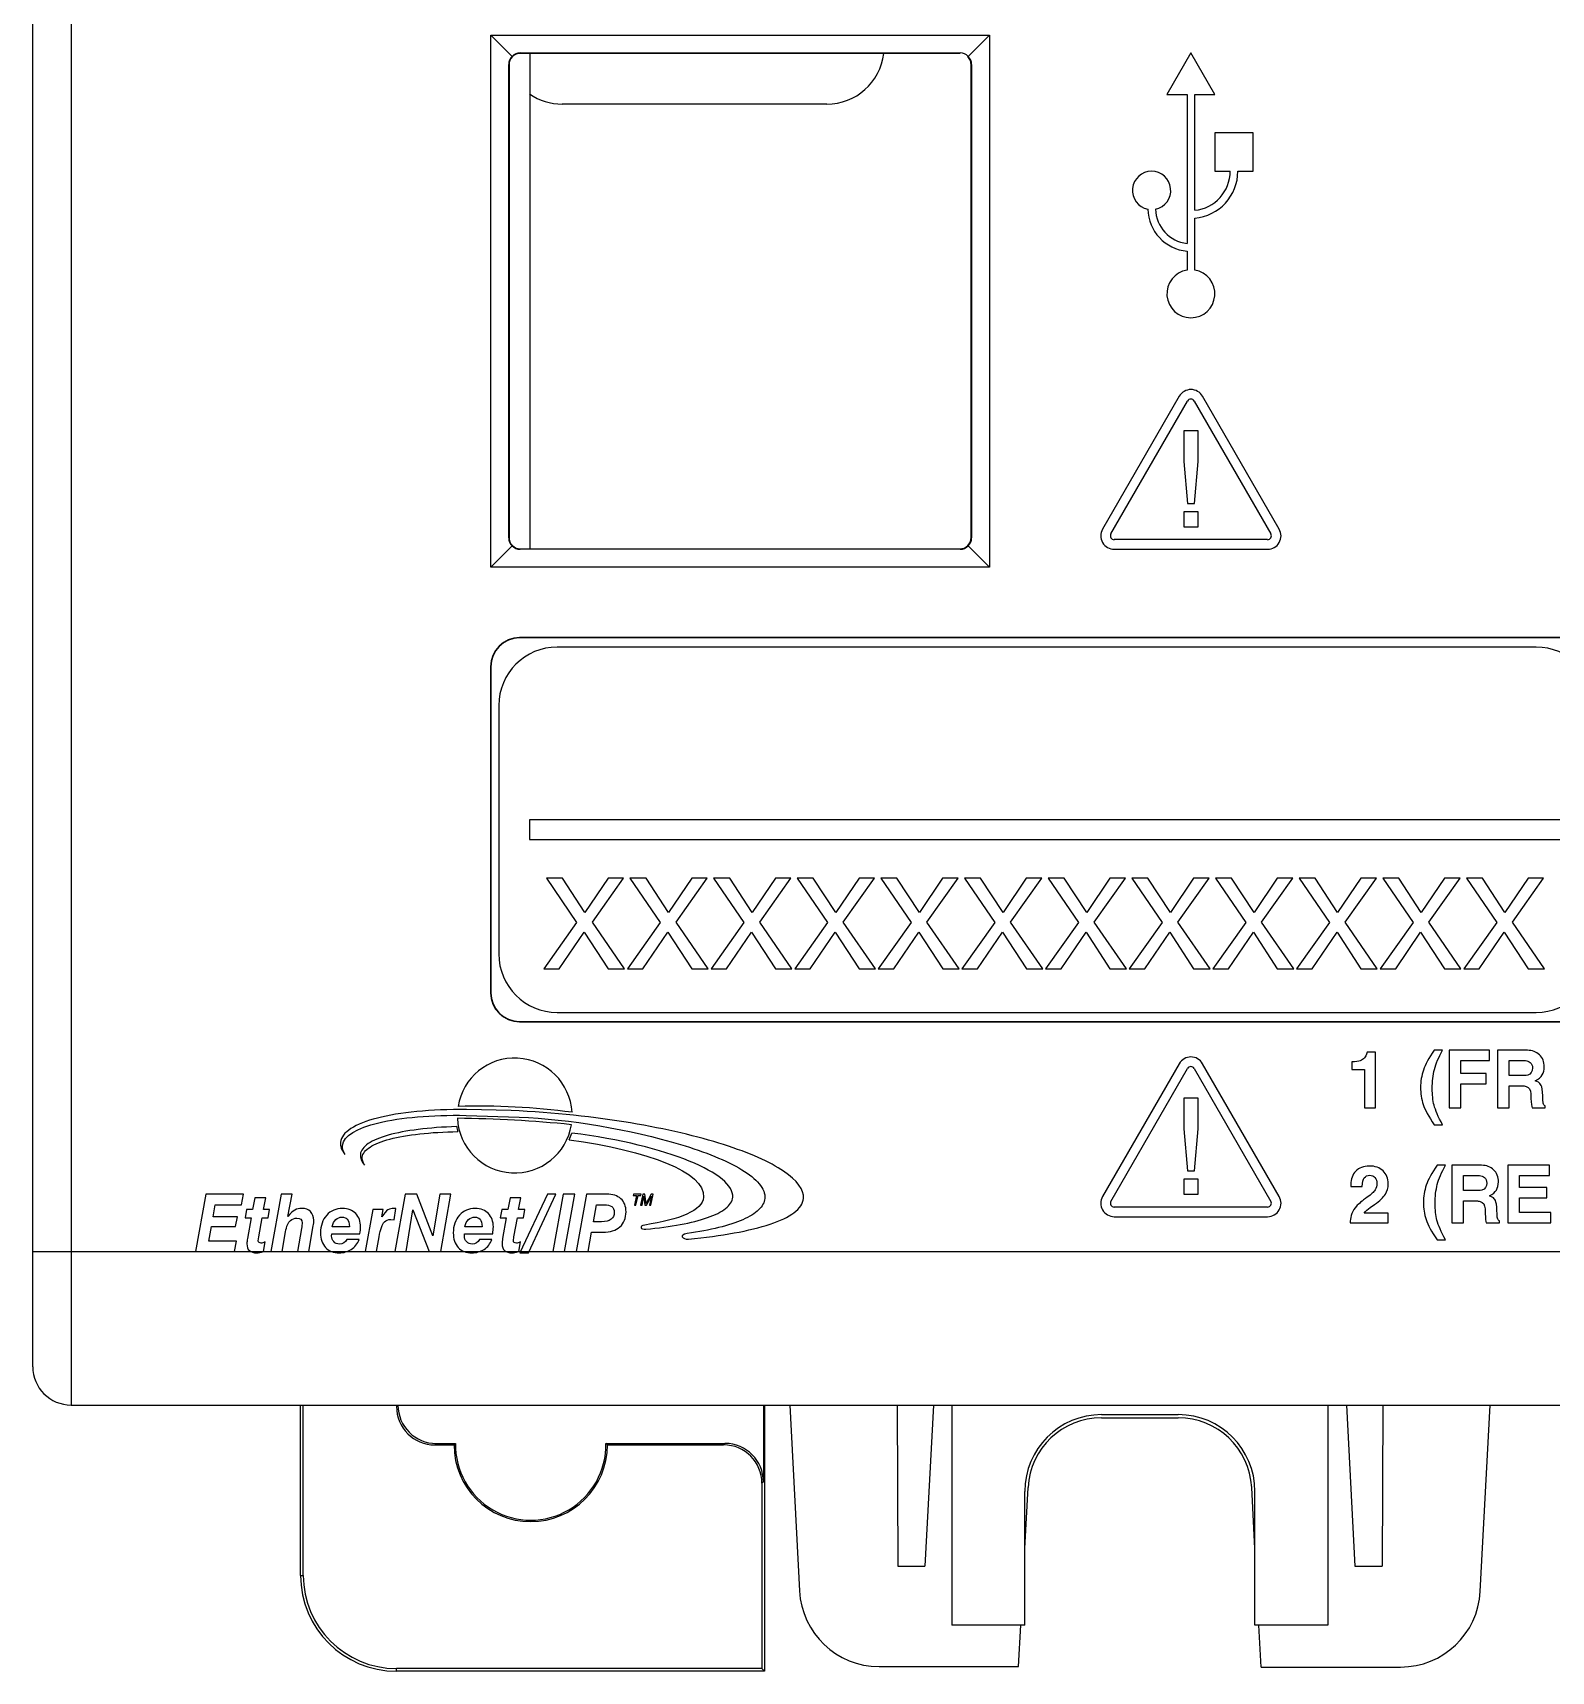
# Model space of a CAD drawing. Header units: inches. Extents: x -38 to 199, y -310 to 64.
# Drawn here: x 153.4 to 154.959, y 55.017 to 56.699 of the extents above; entities that cross this region are included whole.
import ezdxf

# ---------------------------------------------------------------- set-up
doc = ezdxf.new("R2010")
doc.units = ezdxf.units.IN
doc.header["$MEASUREMENT"] = 0
doc.layers.add('PLC', color=7, linetype='Continuous')

msp = doc.modelspace()

# ---------------------------------------------------------------- linework, layer by layer
at = {"layer": 'PLC', "linetype": 'Continuous'}
for p, q in [((153.40042, 55.32967), (153.40042, 59.8966)), ((153.43979, 57.54818), (153.43979, 55.2903)), ((153.87073, 56.15046), (153.87073, 56.69644)), ((153.89254, 56.67464), (153.87073, 56.69644)), ((153.87073, 56.69644), (154.38255, 56.69644)), ((154.38255, 56.69644), (154.36074, 56.67464)), ((154.38255, 56.69644), (154.38255, 56.15046)), ((153.90083, 56.67816), (153.90123, 56.67776)), ((153.90083, 56.67816), (154.35245, 56.67816)), ((154.35205, 56.67776), (153.90123, 56.67776)), ((153.91075, 56.67776), (153.91075, 56.16914)), ((154.35245, 56.67816), (154.35205, 56.67776)), ((154.5894, 56.67816), (154.56479, 56.63554)), ((154.614, 56.63554), (154.5894, 56.67816)), ((153.88902, 56.18055), (153.88902, 56.66635)), ((153.88902, 56.66635), (153.88942, 56.66595)), ((153.88942, 56.66595), (153.88942, 56.18095)), ((154.36426, 56.66635), (154.36386, 56.66595)), ((154.36386, 56.18095), (154.36386, 56.66595)), ((154.36426, 56.66635), (154.36426, 56.18055)), ((154.56479, 56.63554), (154.58546, 56.63554)), ((154.58546, 56.63554), (154.58546, 56.48265)), ((154.59333, 56.51664), (154.59333, 56.63554)), ((154.59333, 56.63554), (154.614, 56.63554)), ((154.21558, 56.6257), (153.94392, 56.6257)), ((154.614, 56.59617), (154.614, 56.5568)), ((154.65337, 56.59617), (154.614, 56.59617)), ((154.65337, 56.5568), (154.65337, 56.59617)), ((154.614, 56.5568), (154.62975, 56.5568)), ((154.63762, 56.5568), (154.65337, 56.5568)), ((154.59333, 56.45526), (154.59333, 56.50873)), ((154.58546, 56.47474), (154.58546, 56.45526)), ((154.57746, 56.3258), (154.49872, 56.18941)), ((154.68007, 56.18941), (154.60133, 56.3258)), ((154.50725, 56.18449), (154.58599, 56.32088)), ((154.59281, 56.32088), (154.67155, 56.18449)), ((154.58221, 56.29023), (154.58221, 56.25896)), ((154.59677, 56.29023), (154.58221, 56.29023)), ((154.59677, 56.25896), (154.59677, 56.29023)), ((154.58221, 56.25896), (154.58595, 56.21586)), ((154.59303, 56.21586), (154.59677, 56.25896)), ((154.58221, 56.20724), (154.58221, 56.19181)), ((154.59677, 56.20724), (154.58221, 56.20724)), ((154.58595, 56.21586), (154.59303, 56.21586)), ((154.59677, 56.19181), (154.59677, 56.20724)), ((154.58221, 56.19181), (154.59677, 56.19181)), ((153.88902, 56.18055), (153.88942, 56.18095)), ((154.36426, 56.18055), (154.36386, 56.18095)), ((154.66814, 56.17859), (154.51066, 56.17859)), ((153.89254, 56.17227), (153.87073, 56.15046)), ((153.90083, 56.16875), (153.90123, 56.16914)), ((154.35245, 56.16875), (153.90083, 56.16875)), ((153.90123, 56.16914), (154.35205, 56.16914)), ((154.35245, 56.16875), (154.35205, 56.16914)), ((154.38255, 56.15046), (154.36074, 56.17227)), ((154.51066, 56.16875), (154.66814, 56.16875)), ((154.38255, 56.15046), (153.87073, 56.15046)), ((154.98294, 56.07805), (153.90026, 56.07805)), ((154.98294, 56.0777), (153.90026, 56.0777)), ((154.94386, 56.06835), (153.93886, 56.06835)), ((153.87039, 56.04818), (153.87039, 55.71353)), ((153.87073, 56.04818), (153.87073, 55.71353)), ((153.87886, 56.00835), (153.87886, 55.75335)), ((153.91036, 55.89085), (153.91036, 55.87085)), ((154.97236, 55.89085), (153.91036, 55.89085)), ((153.91036, 55.87085), (154.97236, 55.87085)), ((153.92769, 55.83104), (153.95881, 55.78545)), ((153.94417, 55.83104), (153.92769, 55.83104)), ((153.96727, 55.79574), (153.94417, 55.83104)), ((153.99108, 55.83104), (153.96727, 55.79574)), ((153.97498, 55.78596), (154.00705, 55.83104)), ((154.00705, 55.83104), (153.99108, 55.83104)), ((154.01355, 55.83104), (154.04468, 55.78545)), ((154.03003, 55.83104), (154.01355, 55.83104)), ((154.05314, 55.79574), (154.03003, 55.83104)), ((154.07694, 55.83104), (154.05314, 55.79574)), ((154.06084, 55.78596), (154.09292, 55.83104)), ((154.09292, 55.83104), (154.07694, 55.83104)), ((154.09942, 55.83104), (154.13055, 55.78545)), ((154.1159, 55.83104), (154.09942, 55.83104)), ((154.13901, 55.79574), (154.1159, 55.83104)), ((154.16281, 55.83104), (154.13901, 55.79574)), ((154.14671, 55.78596), (154.17878, 55.83104)), ((154.17878, 55.83104), (154.16281, 55.83104)), ((154.18529, 55.83104), (154.21641, 55.78545)), ((154.20176, 55.83104), (154.18529, 55.83104)), ((154.22487, 55.79574), (154.20176, 55.83104)), ((154.24867, 55.83104), (154.22487, 55.79574)), ((154.23257, 55.78596), (154.26465, 55.83104)), ((154.26465, 55.83104), (154.24867, 55.83104)), ((154.27115, 55.83104), (154.30228, 55.78545)), ((154.28763, 55.83104), (154.27115, 55.83104)), ((154.31074, 55.79574), (154.28763, 55.83104)), ((154.33454, 55.83104), (154.31074, 55.79574)), ((154.31844, 55.78596), (154.35051, 55.83104)), ((154.35051, 55.83104), (154.33454, 55.83104)), ((154.35702, 55.83104), (154.38814, 55.78545)), ((154.37349, 55.83104), (154.35702, 55.83104)), ((154.3966, 55.79574), (154.37349, 55.83104)), ((154.42041, 55.83104), (154.3966, 55.79574)), ((154.40431, 55.78596), (154.43638, 55.83104)), ((154.43638, 55.83104), (154.42041, 55.83104)), ((154.44288, 55.83104), (154.47401, 55.78545)), ((154.45936, 55.83104), (154.44288, 55.83104)), ((154.48247, 55.79574), (154.45936, 55.83104)), ((154.50627, 55.83104), (154.48247, 55.79574)), ((154.49017, 55.78596), (154.52224, 55.83104)), ((154.52224, 55.83104), (154.50627, 55.83104)), ((154.52875, 55.83104), (154.55987, 55.78545)), ((154.54523, 55.83104), (154.52875, 55.83104)), ((154.56833, 55.79574), (154.54523, 55.83104)), ((154.59214, 55.83104), (154.56833, 55.79574)), ((154.57604, 55.78596), (154.60811, 55.83104)), ((154.60811, 55.83104), (154.59214, 55.83104)), ((154.61461, 55.83104), (154.64574, 55.78545)), ((154.63109, 55.83104), (154.61461, 55.83104)), ((154.6542, 55.79574), (154.63109, 55.83104)), ((154.678, 55.83104), (154.6542, 55.79574)), ((154.6619, 55.78596), (154.69398, 55.83104)), ((154.69398, 55.83104), (154.678, 55.83104)), ((154.70048, 55.83104), (154.7316, 55.78545)), ((154.71696, 55.83104), (154.70048, 55.83104)), ((154.74007, 55.79574), (154.71696, 55.83104)), ((154.76387, 55.83104), (154.74007, 55.79574)), ((154.74777, 55.78596), (154.77984, 55.83104)), ((154.77984, 55.83104), (154.76387, 55.83104)), ((154.78634, 55.83104), (154.81747, 55.78545)), ((154.80282, 55.83104), (154.78634, 55.83104)), ((154.82593, 55.79574), (154.80282, 55.83104)), ((154.84973, 55.83104), (154.82593, 55.79574)), ((154.83363, 55.78596), (154.86571, 55.83104)), ((154.86571, 55.83104), (154.84973, 55.83104)), ((154.87221, 55.83104), (154.90334, 55.78545)), ((154.88869, 55.83104), (154.87221, 55.83104)), ((154.9118, 55.79574), (154.88869, 55.83104)), ((154.9356, 55.83104), (154.9118, 55.79574)), ((154.9195, 55.78596), (154.95157, 55.83104)), ((154.95157, 55.83104), (154.9356, 55.83104)), ((153.95881, 55.78545), (153.92504, 55.73804)), ((153.94101, 55.73804), (153.96664, 55.77586)), ((153.96664, 55.77586), (153.99114, 55.73804)), ((154.008, 55.73804), (153.97498, 55.78596)), ((154.04468, 55.78545), (154.0109, 55.73804)), ((154.02688, 55.73804), (154.05251, 55.77586)), ((154.05251, 55.77586), (154.07701, 55.73804)), ((154.09386, 55.73804), (154.06084, 55.78596)), ((154.13055, 55.78545), (154.09677, 55.73804)), ((154.11274, 55.73804), (154.13837, 55.77586)), ((154.13837, 55.77586), (154.16287, 55.73804)), ((154.17973, 55.73804), (154.14671, 55.78596)), ((154.21641, 55.78545), (154.18263, 55.73804)), ((154.19861, 55.73804), (154.22424, 55.77586)), ((154.22424, 55.77586), (154.24874, 55.73804)), ((154.26559, 55.73804), (154.23257, 55.78596)), ((154.30228, 55.78545), (154.2685, 55.73804)), ((154.28447, 55.73804), (154.31011, 55.77586)), ((154.31011, 55.77586), (154.3346, 55.73804)), ((154.35146, 55.73804), (154.31844, 55.78596)), ((154.38814, 55.78545), (154.35436, 55.73804)), ((154.37034, 55.73804), (154.39597, 55.77586)), ((154.39597, 55.77586), (154.42047, 55.73804)), ((154.43733, 55.73804), (154.40431, 55.78596)), ((154.47401, 55.78545), (154.44023, 55.73804)), ((154.4562, 55.73804), (154.48184, 55.77586)), ((154.48184, 55.77586), (154.50633, 55.73804)), ((154.52319, 55.73804), (154.49017, 55.78596)), ((154.55987, 55.78545), (154.5261, 55.73804)), ((154.54207, 55.73804), (154.5677, 55.77586)), ((154.5677, 55.77586), (154.5922, 55.73804)), ((154.60906, 55.73804), (154.57604, 55.78596)), ((154.64574, 55.78545), (154.61196, 55.73804)), ((154.62793, 55.73804), (154.65357, 55.77586)), ((154.65357, 55.77586), (154.67807, 55.73804)), ((154.69492, 55.73804), (154.6619, 55.78596)), ((154.7316, 55.78545), (154.69783, 55.73804)), ((154.7138, 55.73804), (154.73943, 55.77586)), ((154.73943, 55.77586), (154.76393, 55.73804)), ((154.78079, 55.73804), (154.74777, 55.78596)), ((154.81747, 55.78545), (154.78369, 55.73804)), ((154.79967, 55.73804), (154.8253, 55.77586)), ((154.8253, 55.77586), (154.8498, 55.73804)), ((154.86665, 55.73804), (154.83363, 55.78596)), ((154.90334, 55.78545), (154.86956, 55.73804)), ((154.88553, 55.73804), (154.91116, 55.77586)), ((154.91116, 55.77586), (154.93566, 55.73804)), ((154.95252, 55.73804), (154.9195, 55.78596)), ((153.92504, 55.73804), (153.94101, 55.73804)), ((153.99114, 55.73804), (154.008, 55.73804)), ((154.0109, 55.73804), (154.02688, 55.73804)), ((154.07701, 55.73804), (154.09386, 55.73804)), ((154.09677, 55.73804), (154.11274, 55.73804)), ((154.16287, 55.73804), (154.17973, 55.73804)), ((154.18263, 55.73804), (154.19861, 55.73804)), ((154.24874, 55.73804), (154.26559, 55.73804)), ((154.2685, 55.73804), (154.28447, 55.73804)), ((154.3346, 55.73804), (154.35146, 55.73804)), ((154.35436, 55.73804), (154.37034, 55.73804)), ((154.42047, 55.73804), (154.43733, 55.73804)), ((154.44023, 55.73804), (154.4562, 55.73804)), ((154.50633, 55.73804), (154.52319, 55.73804)), ((154.5261, 55.73804), (154.54207, 55.73804)), ((154.5922, 55.73804), (154.60906, 55.73804)), ((154.61196, 55.73804), (154.62793, 55.73804)), ((154.67807, 55.73804), (154.69492, 55.73804)), ((154.69783, 55.73804), (154.7138, 55.73804)), ((154.76393, 55.73804), (154.78079, 55.73804)), ((154.78369, 55.73804), (154.79967, 55.73804)), ((154.8498, 55.73804), (154.86665, 55.73804)), ((154.86956, 55.73804), (154.88553, 55.73804)), ((154.93566, 55.73804), (154.95252, 55.73804)), ((153.93886, 55.69335), (154.94386, 55.69335)), ((153.90026, 55.684), (154.98294, 55.684)), ((153.90026, 55.68366), (154.98294, 55.68366)), ((154.77907, 55.65247), (154.77021, 55.65247)), ((154.77907, 55.59542), (154.77907, 55.65247)), ((154.84787, 55.65447), (154.83913, 55.65447)), ((154.8546, 55.65447), (154.8546, 55.59542)), ((154.8961, 55.65447), (154.8546, 55.65447)), ((154.8961, 55.64389), (154.8961, 55.65447)), ((154.90428, 55.65447), (154.90428, 55.59542)), ((154.93483, 55.65447), (154.90428, 55.65447)), ((154.57746, 55.64071), (154.49872, 55.50432)), ((154.50725, 55.4994), (154.58599, 55.63578)), ((154.59281, 55.63578), (154.67155, 55.4994)), ((154.68007, 55.50432), (154.60133, 55.64071)), ((154.75449, 55.64265), (154.75449, 55.63479)), ((154.86663, 55.6305), (154.86663, 55.64389)), ((154.86663, 55.64389), (154.8961, 55.64389)), ((154.9163, 55.62854), (154.9163, 55.64389)), ((154.9163, 55.64389), (154.93286, 55.64389)), ((154.75449, 55.63479), (154.76772, 55.63479)), ((154.76772, 55.63479), (154.76772, 55.59542)), ((154.89241, 55.6305), (154.86663, 55.6305)), ((154.86663, 55.59542), (154.86663, 55.61992)), ((154.86663, 55.61992), (154.89241, 55.61992)), ((154.89241, 55.61992), (154.89241, 55.6305)), ((154.93198, 55.62854), (154.9163, 55.62854)), ((154.94627, 55.62157), (154.943, 55.62324)), ((154.58221, 55.60514), (154.58221, 55.57387)), ((154.59677, 55.60514), (154.58221, 55.60514)), ((154.59677, 55.57387), (154.59677, 55.60514)), ((154.9163, 55.59542), (154.9163, 55.61795)), ((154.9163, 55.61795), (154.92985, 55.61795)), ((154.93839, 55.60981), (154.93855, 55.60484)), ((153.84526, 55.58765), (153.89967, 55.58581)), ((153.89146, 55.5926), (153.84578, 55.59378)), ((154.76772, 55.59542), (154.77907, 55.59542)), ((154.8546, 55.59542), (154.86663, 55.59542)), ((154.90428, 55.59542), (154.9163, 55.59542)), ((154.93972, 55.59542), (154.95319, 55.59542)), ((154.95319, 55.59542), (154.95319, 55.59738)), ((154.58221, 55.57387), (154.58595, 55.53077)), ((154.59303, 55.53077), (154.59677, 55.57387)), ((154.83913, 55.57806), (154.84787, 55.57806)), ((154.85081, 55.53636), (154.84207, 55.53636)), ((154.85726, 55.53636), (154.85726, 55.47731)), ((154.88781, 55.53636), (154.85726, 55.53636)), ((154.91463, 55.53636), (154.91463, 55.47731)), ((154.95749, 55.53636), (154.91463, 55.53636)), ((154.95749, 55.52578), (154.95749, 55.53636)), ((154.58221, 55.52215), (154.58221, 55.50671)), ((154.59677, 55.52215), (154.58221, 55.52215)), ((154.58595, 55.53077), (154.59303, 55.53077)), ((154.59677, 55.50671), (154.59677, 55.52215)), ((154.86929, 55.51043), (154.86929, 55.52578)), ((154.86929, 55.52578), (154.88585, 55.52578)), ((154.92666, 55.51363), (154.92666, 55.52578)), ((154.92666, 55.52578), (154.95749, 55.52578)), ((153.578, 55.50684), (153.5675, 55.44778)), ((153.61665, 55.50684), (153.578, 55.50684)), ((153.61465, 55.49593), (153.61665, 55.50684)), ((153.62844, 55.50315), (153.62611, 55.49088)), ((153.63962, 55.50315), (153.62844, 55.50315)), ((153.6373, 55.49088), (153.63962, 55.50315)), ((153.65542, 55.50684), (153.64483, 55.44778)), ((153.66676, 55.50684), (153.65542, 55.50684)), ((153.66243, 55.4839), (153.66676, 55.50684)), ((153.78263, 55.50684), (153.77217, 55.44778)), ((153.7947, 55.50684), (153.78263, 55.50684)), ((153.8113, 55.46394), (153.7947, 55.50684)), ((153.81819, 55.50684), (153.8113, 55.46394)), ((153.82974, 55.50684), (153.81819, 55.50684)), ((153.81931, 55.44778), (153.82974, 55.50684)), ((153.8904, 55.50315), (153.88807, 55.49088)), ((153.90158, 55.50315), (153.8904, 55.50315)), ((153.89926, 55.49088), (153.90158, 55.50315)), ((153.9288, 55.50684), (153.90062, 55.44654)), ((153.90924, 55.44654), (153.93742, 55.50684)), ((153.93742, 55.50684), (153.9288, 55.50684)), ((153.94504, 55.50684), (153.93446, 55.44778)), ((153.95703, 55.50684), (153.94504, 55.50684)), ((153.94644, 55.44778), (153.95703, 55.50684)), ((153.9689, 55.50684), (153.95835, 55.44778)), ((153.98954, 55.50684), (153.9689, 55.50684)), ((154.01713, 55.50661), (154.01687, 55.50524)), ((154.01687, 55.50524), (154.02025, 55.50524)), ((154.02513, 55.50661), (154.01713, 55.50661)), ((154.02025, 55.50524), (154.01811, 55.49539)), ((154.01967, 55.49539), (154.02179, 55.50524)), ((154.02179, 55.50524), (154.02484, 55.50524)), ((154.02681, 55.50661), (154.02443, 55.49539)), ((154.02484, 55.50524), (154.02513, 55.50661)), ((154.0259, 55.49539), (154.02778, 55.50473)), ((154.02884, 55.50661), (154.02681, 55.50661)), ((154.02778, 55.50473), (154.02896, 55.49539)), ((154.03005, 55.49708), (154.02884, 55.50661)), ((154.03516, 55.50661), (154.03005, 55.49708)), ((154.03054, 55.49539), (154.03557, 55.50473)), ((154.03557, 55.50473), (154.03347, 55.49539)), ((154.03498, 55.49539), (154.03734, 55.50661)), ((154.03734, 55.50661), (154.03516, 55.50661)), ((154.58221, 55.50671), (154.59677, 55.50671)), ((154.75363, 55.51664), (154.75367, 55.51463)), ((154.75367, 55.51463), (154.76529, 55.51463)), ((154.88497, 55.51043), (154.86929, 55.51043)), ((154.89926, 55.50346), (154.89599, 55.50513)), ((154.95481, 55.51363), (154.92666, 55.51363)), ((154.92666, 55.48789), (154.92666, 55.50305)), ((154.92666, 55.50305), (154.95481, 55.50305)), ((154.95481, 55.50305), (154.95481, 55.51363)), ((153.58558, 55.4835), (153.58774, 55.49593)), ((153.61044, 55.4835), (153.58558, 55.4835)), ((153.58774, 55.49593), (153.61465, 55.49593)), ((153.60859, 55.47372), (153.61044, 55.4835)), ((153.61994, 55.49088), (153.61845, 55.48262)), ((153.62611, 55.49088), (153.61994, 55.49088)), ((153.64355, 55.49088), (153.6373, 55.49088)), ((153.64211, 55.48262), (153.64355, 55.49088)), ((153.74947, 55.49088), (153.74166, 55.44778)), ((153.76014, 55.49088), (153.74947, 55.49088)), ((153.75874, 55.4835), (153.76014, 55.49088)), ((153.77309, 55.49204), (153.77116, 55.49216)), ((153.77136, 55.48026), (153.77309, 55.49204)), ((153.78371, 55.44778), (153.79069, 55.49064)), ((153.79069, 55.49064), (153.80729, 55.44778)), ((153.8819, 55.49088), (153.88041, 55.48262)), ((153.88807, 55.49088), (153.8819, 55.49088)), ((153.90551, 55.49088), (153.89926, 55.49088)), ((153.90407, 55.48262), (153.90551, 55.49088)), ((153.97615, 55.47849), (153.97924, 55.49593)), ((153.97924, 55.49593), (153.9869, 55.49593)), ((154.01811, 55.49539), (154.01967, 55.49539)), ((154.02443, 55.49539), (154.0259, 55.49539)), ((154.02896, 55.49539), (154.03054, 55.49539)), ((154.03347, 55.49539), (154.03498, 55.49539)), ((154.66814, 55.4935), (154.51066, 55.4935)), ((154.51066, 55.48365), (154.66814, 55.48365)), ((154.79191, 55.48733), (154.76722, 55.48733)), ((154.77359, 55.49319), (154.7778, 55.49615)), ((154.79191, 55.47731), (154.79191, 55.48733)), ((154.86929, 55.47731), (154.86929, 55.49984)), ((154.86929, 55.49984), (154.88284, 55.49984)), ((154.89138, 55.4917), (154.89154, 55.48673)), ((154.95886, 55.48789), (154.92666, 55.48789)), ((154.95886, 55.47731), (154.95886, 55.48789)), ((153.58121, 55.45869), (153.58381, 55.47372)), ((153.58381, 55.47372), (153.60859, 55.47372)), ((153.61845, 55.48262), (153.62459, 55.48262)), ((153.62459, 55.48262), (153.62078, 55.46117)), ((153.63245, 55.46298), (153.63609, 55.48262)), ((153.63609, 55.48262), (153.64211, 55.48262)), ((153.6563, 55.44778), (153.65995, 55.46795)), ((153.67635, 55.47164), (153.67214, 55.44778)), ((153.68368, 55.44778), (153.68841, 55.47416)), ((153.72562, 55.47336), (153.70786, 55.47336)), ((153.76796, 55.48078), (153.77136, 55.48026)), ((153.86189, 55.47336), (153.84413, 55.47336)), ((153.88041, 55.48262), (153.88655, 55.48262)), ((153.88655, 55.48262), (153.88274, 55.46117)), ((153.89441, 55.46298), (153.89805, 55.48262)), ((153.89805, 55.48262), (153.90407, 55.48262)), ((153.9705, 55.44778), (153.97411, 55.46759)), ((153.97411, 55.46759), (153.98585, 55.46759)), ((153.98437, 55.47849), (153.97615, 55.47849)), ((154.75306, 55.47919), (154.75306, 55.47731)), ((154.75306, 55.47731), (154.79191, 55.47731)), ((154.85726, 55.47731), (154.86929, 55.47731)), ((154.8927, 55.47731), (154.90617, 55.47731)), ((154.90617, 55.47731), (154.90617, 55.47927)), ((154.91463, 55.47731), (154.95886, 55.47731)), ((153.60947, 55.45869), (153.58121, 55.45869)), ((153.60767, 55.44778), (153.60947, 55.45869)), ((153.63192, 55.45901), (153.63245, 55.46298)), ((153.63734, 55.44778), (153.63914, 55.45772)), ((153.70726, 55.46374), (153.70742, 55.4659)), ((153.70742, 55.4659), (153.73636, 55.4659)), ((153.73536, 55.46025), (153.72281, 55.46025)), ((153.7532, 55.44778), (153.75593, 55.46298)), ((153.84353, 55.46374), (153.84369, 55.4659)), ((153.84369, 55.4659), (153.87264, 55.4659)), ((153.87163, 55.46025), (153.85908, 55.46025)), ((153.89388, 55.45901), (153.89441, 55.46298)), ((153.8993, 55.44778), (153.9011, 55.45772)), ((154.84207, 55.45995), (154.85081, 55.45995)), ((153.40042, 55.44778), (153.43979, 55.44778)), ((153.43979, 55.44778), (155.27728, 55.44778)), ((153.90062, 55.44654), (153.90924, 55.44654)), ((153.43979, 55.2903), (155.4157, 55.2903)), ((153.67542, 55.1155), (153.67542, 55.2903)), ((153.67817, 55.1155), (153.67817, 55.2903)), ((153.77384, 55.2903), (153.77384, 55.28872)), ((153.77384, 55.28872), (153.77536, 55.29023)), ((154.15056, 55.2903), (154.15056, 55.2115)), ((154.1518, 55.2903), (154.1518, 55.01707)), ((154.17754, 55.2903), (154.18755, 55.09952)), ((154.28769, 55.2903), (154.28841, 55.12495)), ((154.32499, 55.2903), (154.31633, 55.12495)), ((154.34412, 55.2903), (154.34412, 55.06432)), ((154.72995, 55.2903), (154.72995, 55.06432)), ((154.74907, 55.2903), (154.75774, 55.12495)), ((154.78638, 55.2903), (154.78566, 55.12495)), ((154.88649, 55.09901), (154.89653, 55.2903)), ((154.49766, 55.28046), (154.5764, 55.28046)), ((154.49766, 55.27727), (154.5764, 55.27727)), ((153.81321, 55.24936), (153.81472, 55.25087)), ((153.81321, 55.24936), (153.8329, 55.24936)), ((153.81472, 55.25087), (153.83443, 55.25087)), ((153.98885, 55.25087), (154.1112, 55.25087)), ((153.99038, 55.24936), (154.10968, 55.24936)), ((154.1112, 55.25087), (154.10968, 55.24936)), ((154.15056, 55.2115), (154.14905, 55.20999)), ((154.14905, 55.20999), (154.14905, 55.01982)), ((154.41892, 55.14302), (154.42221, 55.20567)), ((154.41892, 55.06432), (154.41892, 55.20172)), ((154.65514, 55.14302), (154.65186, 55.20567)), ((154.65514, 55.06432), (154.65514, 55.20172)), ((153.67542, 55.1155), (153.67817, 55.1155)), ((154.28841, 55.12495), (154.31633, 55.12495)), ((154.75774, 55.12495), (154.78566, 55.12495)), ((154.41892, 55.06432), (154.34412, 55.06432)), ((154.41257, 55.0219), (154.41479, 55.06432)), ((154.72995, 55.06432), (154.65514, 55.06432)), ((154.66153, 55.02138), (154.65927, 55.06432)), ((153.77384, 55.01707), (153.77384, 55.01982)), ((154.14905, 55.01982), (153.77384, 55.01982)), ((154.1518, 55.01707), (153.77384, 55.01707)), ((154.14905, 55.01982), (154.1518, 55.01707)), ((154.26936, 55.0219), (154.41257, 55.0219)), ((154.66153, 55.02138), (154.80468, 55.02138))]:
    msp.add_line(p, q, dxfattribs=at)
for centre, radius, start, end in [((154.21558, 56.68475), 0.05906, 270, 353.07363), ((153.94392, 56.68475), 0.05906, 235.54343, 270), ((154.54904, 56.53711), 0.01969, 281.58017, 258.49894), ((154.5894, 56.5568), 0.04823, 274.68242, 359.99999), ((154.5894, 56.5568), 0.04035, 275.59874, 359.99998), ((154.5894, 56.51886), 0.04429, 181.33853, 264.90031), ((154.5894, 56.51886), 0.03642, 181.61945, 263.79373), ((154.5894, 56.43097), 0.02461, 99.2069, 80.7931), ((154.5894, 56.31891), 0.01378, 30, 150), ((154.5894, 56.31891), 0.00394, 30, 150), ((154.51066, 56.18252), 0.01378, 150, 270), ((154.51066, 56.18252), 0.00394, 150, 270), ((154.66814, 56.18252), 0.01378, 270, 30), ((154.66814, 56.18252), 0.00394, 270, 30), ((153.90026, 56.04818), 0.02987, 90, 180), ((153.90026, 56.04818), 0.02953, 90, 180), ((153.93886, 56.00835), 0.06, 90, 180), ((154.94386, 56.00835), 0.06, 0, 90), ((153.93886, 55.75335), 0.06, 180, 270), ((154.94386, 55.75335), 0.06, 270, 0), ((153.90026, 55.71353), 0.02987, 180, 270), ((153.90026, 55.71353), 0.02953, 180, 270), ((153.89522, 55.58749), 0.05896, 3.18834, 170.95263), ((154.5894, 55.63382), 0.01378, 30, 150), ((154.5894, 55.63382), 0.00394, 30, 150), ((153.82507, 54.33411), 1.25058, 84.10885, 89.48377), ((153.89522, 55.58749), 0.05896, 182.77366, 350.81896), ((153.85981, 54.89545), 0.70169, 82.27817, 91.86279), ((153.89522, 55.58749), 0.0606, 190.822, 195.78088), ((153.89522, 55.58749), 0.06119, 336.07492, 342.91136), ((154.51066, 55.49743), 0.01378, 150, 270), ((154.66814, 55.49743), 0.01378, 270, 30), ((154.51066, 55.49743), 0.00394, 150, 270), ((154.66814, 55.49743), 0.00394, 270, 30), ((154.77933, 55.47682), 0.02658, 138.48443, 157.64158), ((153.43979, 55.32967), 0.03937, 180, 270), ((154.49766, 55.20172), 0.07874, 90, 180), ((154.5764, 55.20172), 0.07874, 0, 90), ((153.98811, 55.09415), 0.21949, 134.4405, 135.00136), ((153.91164, 55.24936), 0.07874, 180, 0), ((153.91164, 55.24936), 0.07723, 178.87828, 1.12172), ((153.83517, 55.09415), 0.21949, 44.99864, 45.5595), ((153.77384, 55.1155), 0.09843, 180, 270), ((153.77384, 55.1155), 0.09568, 180, 270)]:
    msp.add_arc(centre, radius, start, end, dxfattribs=at)
for centre, major_axis, ratio, start_param, end_param in [((153.90104, 56.66613), (-0.00472, 0.01111), 0.9751956, -0.3924706, 0.3927752), ((153.90088, 56.66629), (0.01102, 0.00444), 0.9589629, 1.1733373, 1.9585831), ((154.35224, 56.66613), (0.00472, 0.01111), 0.9751956, -0.3927752, 0.3924706), ((153.90104, 56.66613), (0.01111, -0.00472), 0.9751956, 2.7488174, 3.5340633), ((153.90088, 56.66629), (0.00444, 0.01102), 0.9589629, 1.1830095, 1.9682554), ((154.35239, 56.66629), (-0.00444, 0.01102), 0.9589629, -1.9682554, -1.1830095), ((154.35224, 56.66613), (0.01111, 0.00472), 0.9751956, -0.3924706, 0.3927752), ((153.90104, 56.18077), (0.01111, 0.00472), 0.9751956, 2.749122, 3.5343679), ((153.90088, 56.18061), (-0.00444, 0.01102), 0.9589629, 1.1733373, 1.9585831), ((154.35239, 56.18061), (0.00444, 0.01102), 0.9589629, -1.9585831, -1.1733373), ((154.35224, 56.18077), (0.01111, -0.00472), 0.9751956, -0.3927752, 0.3924706), ((153.90104, 56.18077), (0.00472, 0.01111), 0.9751956, -3.5343679, -2.749122), ((153.90088, 56.18061), (0.01102, -0.00444), 0.9589629, -1.9585831, -1.1733373), ((154.35239, 56.18061), (0.01102, 0.00444), 0.9589629, -1.9682554, -1.1830095), ((154.35224, 56.18077), (-0.00472, 0.01111), 0.9751956, -3.5340633, -2.7488174), ((153.81322, 55.28873), (0.02785, 0.02785), 0.9996955, 2.3563468, 3.9268385), ((153.81473, 55.29024), (0.02785, 0.02785), 0.9996955, 2.3563468, 3.9268385), ((154.49766, 55.20171), (0, 0.07556), 1, 0, 1.5183604), ((154.5764, 55.20171), (0, 0.07556), 1, -1.5183604, 0), ((154.10967, 55.20998), (0.02785, 0.02785), 0.9996955, -0.7852459, 0.7852459), ((154.11118, 55.21149), (0.02785, 0.02785), 0.9996955, -0.7852459, 0.7852459), ((154.26936, 55.10382), (0, 0.08192), 1, -4.659953, -3.1415926), ((154.80468, 55.1033), (0, 0.08192), 1, -3.1415927, -1.6232323)]:
    msp.add_ellipse(centre, major_axis=major_axis, ratio=ratio, start_param=start_param, end_param=end_param, dxfattribs=at)
for points in [[(154.77021, 55.65247), (154.76957, 55.6497), (154.76873, 55.64774), (154.7676, 55.64654)], [(154.83913, 55.65447), (154.83371, 55.64666), (154.83003, 55.63988), (154.82811, 55.63415)], [(154.83945, 55.63483), (154.84097, 55.64068), (154.84378, 55.64726), (154.84787, 55.65447)], [(154.94724, 55.64985), (154.94401, 55.65291), (154.93988, 55.65447), (154.93483, 55.65447)], [(154.76328, 55.64367), (154.76151, 55.64297), (154.75858, 55.64265), (154.75449, 55.64265)], [(154.7676, 55.64654), (154.76648, 55.64533), (154.76504, 55.64437), (154.76328, 55.64367)], [(154.83716, 55.61522), (154.83716, 55.6224), (154.83792, 55.62894), (154.83945, 55.63483)], [(154.93286, 55.64389), (154.93471, 55.64389), (154.93635, 55.64321), (154.93785, 55.6419)], [(154.94012, 55.63631), (154.94012, 55.63246), (154.93847, 55.63006), (154.93523, 55.62907)], [(154.93785, 55.6419), (154.93936, 55.6406), (154.94012, 55.63872), (154.94012, 55.63631)], [(154.95215, 55.6374), (154.95215, 55.64261), (154.9505, 55.64678), (154.94724, 55.64985)], [(154.9501, 55.6291), (154.95146, 55.63134), (154.95215, 55.63411), (154.95215, 55.6374)], [(154.82811, 55.63415), (154.82618, 55.62837), (154.82522, 55.62244), (154.82522, 55.61631)], [(154.93523, 55.62907), (154.93398, 55.6287), (154.9329, 55.62854), (154.93198, 55.62854)], [(154.943, 55.62324), (154.94637, 55.62489), (154.94874, 55.62685), (154.9501, 55.6291)], [(154.94906, 55.61827), (154.94826, 55.61976), (154.94733, 55.62088), (154.94627, 55.62157)], [(154.95057, 55.60785), (154.95038, 55.6133), (154.94986, 55.61679), (154.94906, 55.61827)], [(154.82522, 55.61631), (154.82522, 55.61025), (154.8261, 55.60444), (154.82792, 55.59882)], [(154.83909, 55.59803), (154.8378, 55.60316), (154.83716, 55.60889), (154.83716, 55.61522)], [(154.92985, 55.61795), (154.93082, 55.61795), (154.93202, 55.61775), (154.9335, 55.61734)], [(154.9335, 55.61734), (154.93663, 55.61647), (154.93826, 55.61398), (154.93839, 55.60981)], [(154.93855, 55.60484), (154.93871, 55.60007), (154.93908, 55.59694), (154.93972, 55.59542)], [(154.95118, 55.60011), (154.9509, 55.60139), (154.9507, 55.604), (154.95057, 55.60785)], [(154.82792, 55.59882), (154.82975, 55.59321), (154.83347, 55.58632), (154.83913, 55.57806)], [(154.84787, 55.57806), (154.8433, 55.58624), (154.84037, 55.59289), (154.83909, 55.59803)], [(154.95319, 55.59738), (154.95215, 55.59791), (154.95146, 55.59883), (154.95118, 55.60011)], [(153.95116, 55.56268), (154.03167, 55.5514), (154.09108, 55.52976), (154.08902, 55.50354)], [(154.77271, 55.53564), (154.76662, 55.53564), (154.76192, 55.53384), (154.7586, 55.53031)], [(154.78668, 55.53077), (154.78313, 55.534), (154.77848, 55.53564), (154.77271, 55.53564)], [(154.84207, 55.53636), (154.83666, 55.52855), (154.83297, 55.52177), (154.83105, 55.51604)], [(154.84239, 55.51672), (154.84391, 55.52257), (154.84672, 55.52915), (154.85081, 55.53636)], [(154.90023, 55.53174), (154.89699, 55.5348), (154.89286, 55.53636), (154.88781, 55.53636)], [(154.7586, 55.53031), (154.75527, 55.52678), (154.75363, 55.52221), (154.75363, 55.51664)], [(154.76529, 55.51463), (154.76537, 55.51888), (154.76609, 55.52189), (154.76744, 55.52358)], [(154.76744, 55.52358), (154.76878, 55.52526), (154.77062, 55.5261), (154.77299, 55.5261)], [(154.77299, 55.5261), (154.77527, 55.5261), (154.77708, 55.5253), (154.77839, 55.52377)], [(154.77839, 55.52377), (154.77973, 55.52221), (154.78041, 55.52021), (154.78041, 55.5178)], [(154.78041, 55.5178), (154.78041, 55.51544), (154.77977, 55.51323), (154.77852, 55.51115)], [(154.79203, 55.51732), (154.79203, 55.52305), (154.79023, 55.52754), (154.78668, 55.53077)], [(154.78906, 55.50662), (154.79103, 55.50966), (154.79203, 55.51323), (154.79203, 55.51732)], [(154.88585, 55.52578), (154.88769, 55.52578), (154.88934, 55.5251), (154.89084, 55.52379)], [(154.8931, 55.5182), (154.8931, 55.51435), (154.89146, 55.51195), (154.88822, 55.51096)], [(154.89084, 55.52379), (154.89234, 55.52249), (154.8931, 55.52061), (154.8931, 55.5182)], [(154.90513, 55.51929), (154.90513, 55.5245), (154.90349, 55.52867), (154.90023, 55.53174)], [(154.90309, 55.51099), (154.90445, 55.51323), (154.90513, 55.516), (154.90513, 55.51929)], [(154.00414, 55.50207), (154.00061, 55.50523), (153.99572, 55.50684), (153.98954, 55.50684)], [(154.00947, 55.48864), (154.00947, 55.49441), (154.00766, 55.4989), (154.00414, 55.50207)], [(154.08902, 55.50354), (154.08798, 55.49024), (154.06468, 55.48042), (154.02867, 55.47509)], [(154.77046, 55.50357), (154.76509, 55.49972), (154.7614, 55.49667), (154.75943, 55.49444)], [(154.77852, 55.51115), (154.77728, 55.50906), (154.77459, 55.50654), (154.77046, 55.50357)], [(154.7778, 55.49615), (154.78333, 55.50004), (154.78706, 55.50353), (154.78906, 55.50662)], [(154.83105, 55.51604), (154.82912, 55.51026), (154.82816, 55.50433), (154.82816, 55.4982)], [(154.8401, 55.49711), (154.8401, 55.50429), (154.84087, 55.51083), (154.84239, 55.51672)], [(154.88822, 55.51096), (154.88697, 55.51059), (154.88589, 55.51043), (154.88497, 55.51043)], [(154.89599, 55.50513), (154.89936, 55.50678), (154.90172, 55.50874), (154.90309, 55.51099)], [(154.90205, 55.50016), (154.90124, 55.50164), (154.90032, 55.50277), (154.89926, 55.50346)], [(153.66945, 55.49049), (153.66717, 55.48936), (153.66484, 55.48719), (153.66243, 55.4839)], [(153.67663, 55.49216), (153.6741, 55.49216), (153.6717, 55.4916), (153.66945, 55.49049)], [(153.68555, 55.48886), (153.68328, 55.49104), (153.68032, 55.49216), (153.67663, 55.49216)], [(153.68898, 55.47994), (153.68898, 55.4837), (153.68781, 55.48667), (153.68555, 55.48886)], [(153.70218, 55.4851), (153.69796, 55.48038), (153.69587, 55.47436), (153.69587, 55.46703)], [(153.71836, 55.49216), (153.71179, 55.49216), (153.70638, 55.4898), (153.70218, 55.4851)], [(153.73203, 55.48679), (153.72875, 55.49036), (153.72418, 55.49216), (153.71836, 55.49216)], [(153.73701, 55.47316), (153.73701, 55.47869), (153.73532, 55.48322), (153.73203, 55.48679)], [(153.76511, 55.49056), (153.76331, 55.48952), (153.76118, 55.48715), (153.75874, 55.4835)], [(153.77116, 55.49216), (153.76892, 55.49216), (153.76691, 55.4916), (153.76511, 55.49056)], [(153.83845, 55.4851), (153.83423, 55.48038), (153.83214, 55.47436), (153.83214, 55.46703)], [(153.85463, 55.49216), (153.84806, 55.49216), (153.84265, 55.4898), (153.83845, 55.4851)], [(153.86831, 55.48679), (153.86502, 55.49036), (153.86045, 55.49216), (153.85463, 55.49216)], [(153.87328, 55.47316), (153.87328, 55.47869), (153.87159, 55.48322), (153.86831, 55.48679)], [(153.99744, 55.48827), (153.99744, 55.48174), (153.99307, 55.47849), (153.98437, 55.47849)], [(153.9869, 55.49593), (153.99391, 55.49593), (153.99744, 55.49337), (153.99744, 55.48827)], [(154.00322, 55.47327), (154.00738, 55.47705), (154.00947, 55.48218), (154.00947, 55.48864)], [(154.75475, 55.48693), (154.75363, 55.48421), (154.75306, 55.4816), (154.75306, 55.47919)], [(154.76722, 55.48733), (154.76882, 55.48934), (154.77094, 55.49131), (154.77359, 55.49319)], [(154.82816, 55.4982), (154.82816, 55.49214), (154.82904, 55.48633), (154.83086, 55.48071)], [(154.84203, 55.47992), (154.84074, 55.48505), (154.8401, 55.49078), (154.8401, 55.49711)], [(154.88284, 55.49984), (154.8838, 55.49984), (154.88501, 55.49964), (154.88649, 55.49923)], [(154.88649, 55.49923), (154.88962, 55.49836), (154.89125, 55.49587), (154.89138, 55.4917)], [(154.89154, 55.48673), (154.8917, 55.48196), (154.89206, 55.47883), (154.8927, 55.47731)], [(154.90356, 55.48974), (154.90337, 55.49519), (154.90285, 55.49868), (154.90205, 55.50016)], [(154.90417, 55.482), (154.90389, 55.48328), (154.90369, 55.48589), (154.90356, 55.48974)], [(153.65995, 55.46795), (153.66099, 55.47384), (153.66272, 55.47777), (153.66504, 55.47973)], [(153.66504, 55.47973), (153.66701, 55.48138), (153.66913, 55.48222), (153.67146, 55.48222)], [(153.67146, 55.48222), (153.67514, 55.48222), (153.67699, 55.48058), (153.67699, 55.47729)], [(153.67699, 55.47729), (153.67699, 55.47593), (153.67677, 55.47404), (153.67635, 55.47164)], [(153.68841, 55.47416), (153.68878, 55.47625), (153.68898, 55.47817), (153.68898, 55.47994)], [(153.69587, 55.46703), (153.69587, 55.46069), (153.69756, 55.45568), (153.70098, 55.45201)], [(153.70786, 55.47336), (153.70846, 55.47649), (153.7097, 55.47893), (153.71155, 55.48062)], [(153.71155, 55.48062), (153.71339, 55.4823), (153.71552, 55.48318), (153.71792, 55.48318)], [(153.71792, 55.48318), (153.72025, 55.48318), (153.72205, 55.48246), (153.72332, 55.48101)], [(153.72332, 55.48101), (153.72458, 55.47957), (153.72534, 55.47705), (153.72562, 55.47336)], [(153.73636, 55.4659), (153.73676, 55.46887), (153.73701, 55.47132), (153.73701, 55.47316)], [(153.75593, 55.46298), (153.75729, 55.47075), (153.75918, 55.47589), (153.76151, 55.47836)], [(153.76151, 55.47836), (153.76302, 55.47998), (153.76515, 55.48078), (153.76796, 55.48078)], [(153.83214, 55.46703), (153.83214, 55.46069), (153.83383, 55.45568), (153.83725, 55.45201)], [(153.84413, 55.47336), (153.84473, 55.47649), (153.84597, 55.47893), (153.84782, 55.48062)], [(153.84782, 55.48062), (153.84966, 55.4823), (153.85179, 55.48318), (153.85419, 55.48318)], [(153.85419, 55.48318), (153.85652, 55.48318), (153.85832, 55.48246), (153.85959, 55.48101)], [(153.85959, 55.48101), (153.86085, 55.47957), (153.86161, 55.47705), (153.86189, 55.47336)], [(153.87264, 55.4659), (153.87304, 55.46887), (153.87328, 55.47132), (153.87328, 55.47316)], [(153.98585, 55.46759), (153.99327, 55.46759), (153.99904, 55.46947), (154.00322, 55.47327)], [(154.02867, 55.47509), (154.02237, 55.47416), (154.0246, 55.47015), (154.02975, 55.47067)], [(154.83086, 55.48071), (154.83269, 55.4751), (154.83641, 55.46821), (154.84207, 55.45995)], [(154.85081, 55.45995), (154.84624, 55.46813), (154.84331, 55.47478), (154.84203, 55.47992)], [(154.90617, 55.47927), (154.90513, 55.47979), (154.90445, 55.48072), (154.90417, 55.482)], [(153.62078, 55.46117), (153.62042, 55.45921), (153.62026, 55.4574), (153.62026, 55.45572)], [(153.62026, 55.45572), (153.62026, 55.44959), (153.62371, 55.44654), (153.6306, 55.44654)], [(153.63285, 55.45716), (153.63221, 55.45764), (153.63192, 55.45825), (153.63192, 55.45901)], [(153.63493, 55.45648), (153.63417, 55.45648), (153.63349, 55.45668), (153.63285, 55.45716)], [(153.63914, 55.45772), (153.63726, 55.45688), (153.63585, 55.45648), (153.63493, 55.45648)], [(153.70098, 55.45201), (153.70441, 55.44834), (153.70906, 55.44654), (153.715, 55.44654)], [(153.70946, 55.45801), (153.70798, 55.45969), (153.70726, 55.46157), (153.70726, 55.46374)], [(153.71536, 55.45552), (153.71291, 55.45552), (153.71095, 55.45632), (153.70946, 55.45801)], [(153.715, 55.44654), (153.71957, 55.44654), (153.72374, 55.44774), (153.72745, 55.45008)], [(153.72281, 55.46025), (153.72105, 55.45708), (153.71856, 55.45552), (153.71536, 55.45552)], [(153.72745, 55.45008), (153.73119, 55.45243), (153.73384, 55.45584), (153.73536, 55.46025)], [(153.83725, 55.45201), (153.84068, 55.44834), (153.84533, 55.44654), (153.85127, 55.44654)], [(153.84573, 55.45801), (153.84425, 55.45969), (153.84353, 55.46157), (153.84353, 55.46374)], [(153.85163, 55.45552), (153.84918, 55.45552), (153.84722, 55.45632), (153.84573, 55.45801)], [(153.85127, 55.44654), (153.85584, 55.44654), (153.86001, 55.44774), (153.86373, 55.45008)], [(153.85908, 55.46025), (153.85732, 55.45708), (153.85483, 55.45552), (153.85163, 55.45552)], [(153.86373, 55.45008), (153.86746, 55.45243), (153.87011, 55.45584), (153.87163, 55.46025)], [(153.88274, 55.46117), (153.88238, 55.45921), (153.88222, 55.4574), (153.88222, 55.45572)], [(153.88222, 55.45572), (153.88222, 55.44959), (153.88567, 55.44654), (153.89256, 55.44654)], [(153.89481, 55.45716), (153.89416, 55.45764), (153.89388, 55.45825), (153.89388, 55.45901)], [(153.89689, 55.45648), (153.89613, 55.45648), (153.89545, 55.45668), (153.89481, 55.45716)], [(153.9011, 55.45772), (153.89922, 55.45688), (153.89781, 55.45648), (153.89689, 55.45648)], [(154.07219, 55.46629), (154.06387, 55.46512), (154.06681, 55.46002), (154.07363, 55.46068)], [(153.6306, 55.44654), (153.63213, 55.44654), (153.63437, 55.44698), (153.63734, 55.44778)], [(153.89256, 55.44654), (153.89408, 55.44654), (153.89633, 55.44698), (153.8993, 55.44778)]]:
    msp.add_open_spline(points, degree=3, dxfattribs=at)
for points, knots in [([(153.84578, 55.59378), (153.80893, 55.59386), (153.74527, 55.58764), (153.71192, 55.56702), (153.71753, 55.55182), (153.72087, 55.54764)], [0, 0, 0, 0, 0.4184967, 0.8369935, 1, 1, 1, 1]), ([(153.72087, 55.54764), (153.71896, 55.55069), (153.71523, 55.56416), (153.74692, 55.58283), (153.80935, 55.58818), (153.84526, 55.58765)], [0, 0, 0, 0, 0.1298451, 0.5649225, 1, 1, 1, 1]), ([(154.07363, 55.46068), (154.10769, 55.46397), (154.15117, 55.47155), (154.18434, 55.48721), (154.19677, 55.50534), (154.17816, 55.5305), (154.09447, 55.56776), (153.98064, 55.58827), (153.89146, 55.5926)], [0, 0, 0, 0, 0.1892783, 0.2839174, 0.3785565, 0.5339174, 0.6892783, 1, 1, 1, 1]), ([(153.89967, 55.58581), (153.95071, 55.58392), (154.04654, 55.56774), (154.1238, 55.53686), (154.14828, 55.51754), (154.15416, 55.5031), (154.14727, 55.4903), (154.12539, 55.47693), (154.096, 55.46969), (154.07219, 55.46629)], [0, 0, 0, 0, 0.3517081, 0.5275622, 0.6154892, 0.7034162, 0.7775622, 0.8517081, 1, 1, 1, 1]), ([(153.83571, 55.57612), (153.80696, 55.57523), (153.77046, 55.57064), (153.74276, 55.55911), (153.73593, 55.54996), (153.73718, 55.54212), (153.73955, 55.53843), (153.74115, 55.53658)], [0, 0, 0, 0, 0.4096152, 0.6144228, 0.8192303, 0.9096152, 1, 1, 1, 1]), ([(153.74115, 55.53658), (153.73932, 55.53928), (153.73723, 55.54605), (153.74465, 55.5556), (153.77218, 55.56646), (153.80844, 55.57052), (153.83691, 55.57101)], [0, 0, 0, 0, 0.1436585, 0.3569658, 0.5702732, 1, 1, 1, 1]), ([(154.02975, 55.47067), (154.05552, 55.47325), (154.08842, 55.47922), (154.11351, 55.49154), (154.12225, 55.50478), (154.112, 55.52208), (154.06661, 55.5472), (154.00388, 55.56308), (153.95372, 55.56951)], [0, 0, 0, 0, 0.2103849, 0.3155774, 0.4207698, 0.5666511, 0.7125324, 1, 1, 1, 1])]:
    msp.add_open_spline(points, degree=3, knots=knots, dxfattribs=at)

doc.saveas('drawing.dxf')
